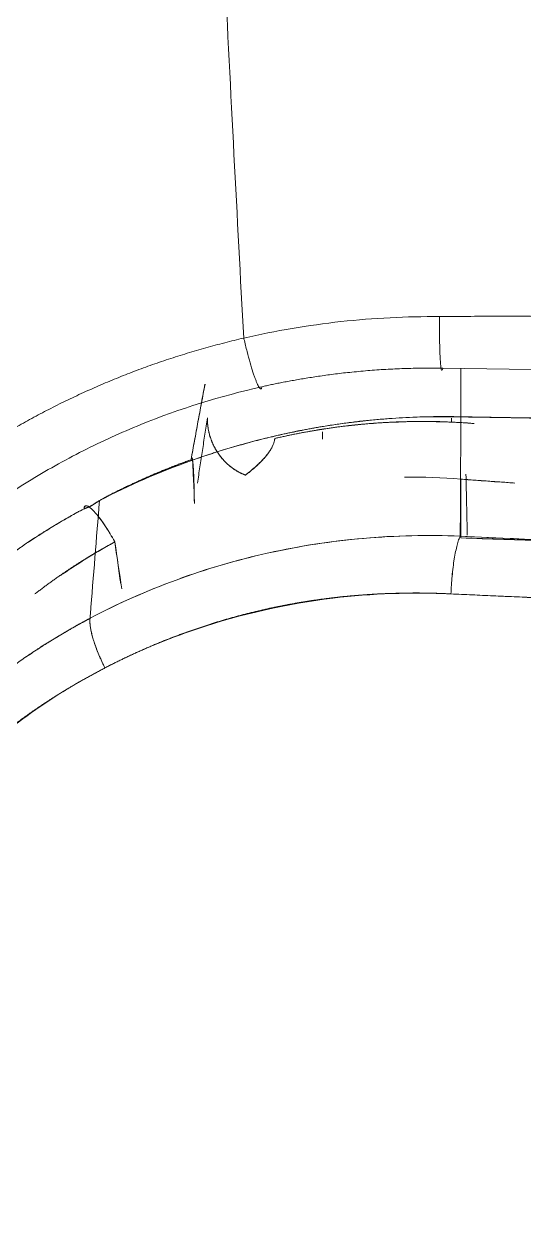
# Model space of a CAD drawing. Extents: x 12185 to 15344, y -91 to 2224.
# Drawn here: x 14138.32 to 14142.55, y 1093.78 to 1104.04 of the extents above; entities that cross this region are included whole.
import ezdxf

# ---------------------------------------------------------------- set-up
doc = ezdxf.new("R2010")
doc.units = 0
doc.header["$LTSCALE"] = 10
doc.header["$MEASUREMENT"] = 0
doc.layers.add('1', color=7, linetype='CONTINUOUS')

msp = doc.modelspace()

# ---------------------------------------------------------------- linework, layer by layer
at = {"layer": '1', "color": 7, "linetype": 'Continuous', "lineweight": 18}
for p, q in [((14141.936, 1100.674), (14141.936, 1100.7)), ((14140.844, 1100.522), (14140.844, 1100.586))]:
    msp.add_line(p, q, dxfattribs=at)
at = {"layer": '1', "color": 7, "linetype": 'Continuous', "lineweight": 13}
for points in [[(14140.011, 1104.542), (14140.065, 1103.459), (14140.12, 1102.405), (14140.175, 1101.381)], [(14142.07, 1099.708), (14142.066, 1099.881), (14142.062, 1100.054), (14142.058, 1100.227)]]:
    msp.add_open_spline(points, degree=3, dxfattribs=at)
for points, knots in [([(14141.834, 1101.563), (14141.555, 1101.565), (14141.276, 1101.551), (14140.722, 1101.49), (14140.447, 1101.443), (14140.175, 1101.381)], [0, 0, 0, 0, 0.5, 0.5, 1, 1, 1, 1]), ([(14141.834, 1101.475), (14141.834, 1101.499), (14141.834, 1101.529), (14141.834, 1101.559), (14141.834, 1101.563)], [0, 0, 0, 0, 0.846065, 1, 1, 1, 1]), ([(14141.862, 1101.125), (14141.862, 1101.124), (14141.86, 1101.114), (14141.855, 1101.103), (14141.849, 1101.114), (14141.845, 1101.141), (14141.842, 1101.171), (14141.841, 1101.196), (14141.839, 1101.225), (14141.837, 1101.27), (14141.835, 1101.339), (14141.834, 1101.416), (14141.834, 1101.463), (14141.834, 1101.475)], [0, 0, 0, 0, 0.016138, 0.150413, 0.284687, 0.418962, 0.486099, 0.553236, 0.620373, 0.687511, 0.821785, 0.95606, 1, 1, 1, 1])]:
    msp.add_open_spline(points, degree=3, knots=knots, dxfattribs=at)
at = {"layer": '1', "color": 7, "linetype": 'Continuous', "lineweight": 18}
for points, degree, knots in [([(14144.172, 1101.556), (14144.135, 1101.556), (14144.062, 1101.555), (14143.95, 1101.555), (14143.838, 1101.555), (14143.724, 1101.555), (14143.61, 1101.556), (14143.494, 1101.557), (14143.377, 1101.557), (14143.258, 1101.559), (14143.139, 1101.56), (14143.02, 1101.561), (14142.9, 1101.563), (14142.782, 1101.564), (14142.663, 1101.565), (14142.545, 1101.566), (14142.426, 1101.566), (14142.308, 1101.566), (14142.19, 1101.566), (14142.071, 1101.565), (14141.953, 1101.564), (14141.874, 1101.564), (14141.834, 1101.563)], 3, [0, 0, 0, 0, 0.047091, 0.094677, 0.142757, 0.191332, 0.240401, 0.289965, 0.340024, 0.390578, 0.441627, 0.493171, 0.543882, 0.594586, 0.645283, 0.695974, 0.746658, 0.797337, 0.84801, 0.898678, 0.949341, 1, 1, 1, 1]), ([(14134.743, 1094.765), (14134.743, 1094.778), (14134.743, 1094.804), (14134.744, 1094.843), (14134.745, 1094.882), (14134.746, 1094.921), (14134.747, 1094.959), (14134.749, 1094.998), (14134.75, 1095.037), (14134.752, 1095.075), (14134.755, 1095.114), (14134.757, 1095.152), (14134.76, 1095.19), (14134.762, 1095.229), (14134.765, 1095.267), (14134.769, 1095.305), (14134.772, 1095.343), (14134.776, 1095.381), (14134.779, 1095.419), (14134.783, 1095.457), (14134.788, 1095.495), (14134.792, 1095.533), (14134.797, 1095.571), (14134.802, 1095.609), (14134.807, 1095.646), (14134.812, 1095.684), (14134.818, 1095.721), (14134.823, 1095.759), (14134.829, 1095.796), (14134.835, 1095.834), (14134.842, 1095.871), (14134.848, 1095.908), (14134.855, 1095.946), (14134.862, 1095.983), (14134.869, 1096.02), (14134.877, 1096.057), (14134.884, 1096.094), (14134.892, 1096.131), (14134.9, 1096.168), (14134.908, 1096.205), (14134.917, 1096.241), (14134.926, 1096.278), (14134.934, 1096.315), (14134.944, 1096.351), (14134.953, 1096.388), (14134.962, 1096.424), (14134.972, 1096.461), (14134.982, 1096.497), (14134.992, 1096.534), (14135.003, 1096.57), (14135.013, 1096.606), (14135.024, 1096.642), (14135.035, 1096.678), (14135.046, 1096.714), (14135.058, 1096.75), (14135.069, 1096.786), (14135.081, 1096.822), (14135.093, 1096.858), (14135.105, 1096.894), (14135.142, 1096.999), (14135.207, 1097.173), (14135.306, 1097.41), (14135.413, 1097.643), (14135.528, 1097.87), (14135.652, 1098.091), (14135.784, 1098.308), (14135.925, 1098.519), (14136.073, 1098.725), (14136.246, 1098.946), (14136.445, 1099.179), (14136.673, 1099.422), (14136.913, 1099.653), (14137.165, 1099.875), (14137.428, 1100.085), (14137.704, 1100.286), (14137.917, 1100.426), (14138.061, 1100.516), (14138.131, 1100.558), (14138.201, 1100.6), (14138.272, 1100.64), (14138.343, 1100.68), (14138.415, 1100.719), (14138.487, 1100.757), (14138.559, 1100.794), (14138.632, 1100.831), (14138.705, 1100.866), (14138.779, 1100.901), (14138.853, 1100.935), (14138.927, 1100.968), (14139.002, 1101), (14139.078, 1101.032), (14139.153, 1101.062), (14139.229, 1101.092), (14139.306, 1101.121), (14139.383, 1101.149), (14139.46, 1101.176), (14139.538, 1101.202), (14139.616, 1101.227), (14139.695, 1101.252), (14139.774, 1101.276), (14139.853, 1101.298), (14139.933, 1101.32), (14140.014, 1101.341), (14140.094, 1101.362), (14140.148, 1101.375), (14140.175, 1101.381)], 3, [0, 0, 0, 0, 0.004182, 0.008359, 0.012531, 0.016698, 0.020861, 0.025019, 0.029174, 0.033324, 0.03747, 0.041612, 0.04575, 0.049885, 0.054017, 0.058145, 0.06227, 0.066392, 0.070511, 0.074628, 0.078742, 0.082853, 0.086962, 0.091069, 0.095174, 0.099277, 0.103379, 0.107478, 0.111577, 0.115674, 0.11977, 0.123865, 0.127959, 0.132052, 0.136144, 0.140237, 0.144328, 0.14842, 0.152512, 0.156604, 0.160696, 0.164788, 0.168881, 0.172975, 0.177069, 0.181164, 0.185261, 0.189358, 0.193457, 0.197558, 0.20166, 0.205764, 0.20987, 0.213977, 0.218087, 0.2222, 0.226314, 0.230432, 0.234552, 0.238675, 0.266926, 0.294989, 0.322903, 0.350706, 0.378438, 0.406136, 0.43384, 0.461589, 0.489422, 0.525651, 0.561831, 0.598043, 0.634369, 0.670889, 0.707683, 0.744831, 0.75365, 0.762457, 0.771252, 0.780038, 0.788815, 0.797585, 0.806349, 0.815107, 0.823861, 0.832613, 0.841364, 0.850114, 0.858865, 0.867618, 0.876375, 0.885136, 0.893903, 0.902677, 0.91146, 0.920252, 0.929055, 0.93787, 0.946697, 0.955539, 0.964396, 0.97327, 0.982161, 0.991071, 1, 1, 1, 1]), ([(14140.175, 1101.381), (14140.176, 1101.378), (14140.185, 1101.339), (14140.204, 1101.265), (14140.23, 1101.169), (14140.25, 1101.102), (14140.265, 1101.059), (14140.275, 1101.031), (14140.284, 1101.007), (14140.296, 1100.979), (14140.31, 1100.954), (14140.323, 1100.945), (14140.329, 1100.956), (14140.33, 1100.967), (14140.33, 1100.968)], 3, [0, 0, 0, 0, 0.009044, 0.13105, 0.253056, 0.375061, 0.436064, 0.497067, 0.55807, 0.619073, 0.741079, 0.863085, 0.98509, 1, 1, 1, 1]), ([(14140.33, 1100.968), (14140.343, 1100.971), (14140.369, 1100.977), (14140.41, 1100.986), (14140.453, 1100.995), (14140.499, 1101.004), (14140.547, 1101.013), (14140.598, 1101.022), (14140.651, 1101.032), (14140.706, 1101.041), (14140.764, 1101.05), (14140.825, 1101.059), (14140.888, 1101.068), (14140.953, 1101.077), (14141.021, 1101.085), (14141.093, 1101.092), (14141.168, 1101.1), (14141.245, 1101.106), (14141.322, 1101.112), (14141.399, 1101.117), (14141.476, 1101.12), (14141.553, 1101.123), (14141.63, 1101.125), (14141.708, 1101.126), (14141.785, 1101.126), (14141.836, 1101.126), (14141.862, 1101.125)], 3, [0, 0, 0, 0, 0.025447, 0.052471, 0.081073, 0.111253, 0.143012, 0.176349, 0.211264, 0.247757, 0.285828, 0.325477, 0.366704, 0.409507, 0.453889, 0.499849, 0.549846, 0.599847, 0.64985, 0.699857, 0.749869, 0.799885, 0.849906, 0.899933, 0.949965, 1, 1, 1, 1]), ([(14135.359, 1094.823), (14135.359, 1095.004), (14135.367, 1095.184), (14135.397, 1095.543), (14135.419, 1095.722), (14135.509, 1096.251), (14135.599, 1096.598), (14135.836, 1097.267), (14135.983, 1097.589), (14136.242, 1098.05), (14136.336, 1098.2), (14136.535, 1098.491), (14136.64, 1098.633), (14136.975, 1099.042), (14137.222, 1099.297), (14137.622, 1099.647), (14137.761, 1099.758), (14138.047, 1099.969), (14138.343, 1100.168), (14138.654, 1100.343), (14138.973, 1100.505), (14139.137, 1100.579), (14139.635, 1100.782), (14139.979, 1100.889), (14140.33, 1100.968)], 3, [0, 0, 0, 0, 0.0625, 0.0625, 0.125, 0.125, 0.25, 0.25, 0.375, 0.375, 0.4375, 0.4375, 0.5, 0.5, 0.625, 0.625, 0.6875, 0.6875, 0.75, 0.8125, 0.8125, 0.875, 0.875, 1, 1, 1, 1]), ([(14139.727, 1100.34), (14139.739, 1100.345), (14139.764, 1100.353), (14139.8, 1100.366), (14139.837, 1100.378), (14139.874, 1100.391), (14139.911, 1100.403), (14139.948, 1100.415), (14139.985, 1100.426), (14140.023, 1100.438), (14140.06, 1100.449), (14140.098, 1100.46), (14140.136, 1100.471), (14140.175, 1100.482), (14140.213, 1100.493), (14140.252, 1100.503), (14140.291, 1100.513), (14140.329, 1100.523), (14140.369, 1100.533), (14140.408, 1100.542), (14140.447, 1100.551), (14140.487, 1100.561), (14140.527, 1100.569), (14140.567, 1100.578), (14140.607, 1100.586), (14140.647, 1100.594), (14140.688, 1100.602), (14140.728, 1100.61), (14140.769, 1100.617), (14140.81, 1100.625), (14140.876, 1100.636), (14140.967, 1100.65), (14141.084, 1100.666), (14141.201, 1100.68), (14141.317, 1100.691), (14141.434, 1100.7), (14141.55, 1100.707), (14141.666, 1100.712), (14141.782, 1100.715), (14141.898, 1100.715), (14141.975, 1100.714), (14142.015, 1100.713), (14142.015, 1100.713)], 3, [0, 0, 0, 0, 0.016613, 0.033269, 0.04997, 0.066714, 0.083502, 0.100334, 0.11721, 0.13413, 0.151094, 0.168101, 0.185152, 0.202248, 0.219387, 0.23657, 0.253797, 0.271068, 0.288382, 0.305741, 0.323143, 0.34059, 0.35808, 0.375614, 0.393192, 0.410814, 0.428479, 0.446189, 0.463942, 0.48174, 0.499581, 0.550152, 0.600582, 0.65087, 0.701017, 0.751024, 0.800892, 0.85062, 0.900211, 0.949663, 0.998978, 1, 1, 1, 1]), ([(14139.867, 1100.704), (14139.867, 1100.7), (14139.867, 1100.693), (14139.867, 1100.681), (14139.868, 1100.67), (14139.869, 1100.658), (14139.87, 1100.647), (14139.871, 1100.636), (14139.873, 1100.625), (14139.874, 1100.614), (14139.876, 1100.603), (14139.878, 1100.592), (14139.881, 1100.581), (14139.883, 1100.571), (14139.886, 1100.56), (14139.889, 1100.55), (14139.892, 1100.54), (14139.895, 1100.53), (14139.899, 1100.52), (14139.903, 1100.51), (14139.906, 1100.501), (14139.91, 1100.491), (14139.914, 1100.482), (14139.919, 1100.473), (14139.923, 1100.463), (14139.928, 1100.455), (14139.932, 1100.446), (14139.937, 1100.437), (14139.942, 1100.429), (14139.947, 1100.42), (14139.953, 1100.412), (14139.958, 1100.404), (14139.963, 1100.396), (14139.969, 1100.389), (14139.974, 1100.381), (14139.98, 1100.374), (14139.986, 1100.367), (14139.992, 1100.359), (14139.998, 1100.353), (14140.004, 1100.346), (14140.01, 1100.339), (14140.016, 1100.333), (14140.022, 1100.327), (14140.029, 1100.32), (14140.035, 1100.314), (14140.042, 1100.309), (14140.048, 1100.303), (14140.055, 1100.298), (14140.061, 1100.292), (14140.068, 1100.287), (14140.074, 1100.282), (14140.081, 1100.277), (14140.088, 1100.272), (14140.095, 1100.268), (14140.101, 1100.263), (14140.108, 1100.259), (14140.115, 1100.255), (14140.122, 1100.251), (14140.128, 1100.247), (14140.135, 1100.243), (14140.142, 1100.24), (14140.149, 1100.236), (14140.156, 1100.233), (14140.163, 1100.23), (14140.169, 1100.227), (14140.176, 1100.224), (14140.183, 1100.221), (14140.187, 1100.219), (14140.19, 1100.218)], 3, [0, 0, 0, 0, 0.018746, 0.037377, 0.055896, 0.0743, 0.092592, 0.110769, 0.128834, 0.146786, 0.164625, 0.18235, 0.199964, 0.217464, 0.234852, 0.252128, 0.269291, 0.286343, 0.303282, 0.32011, 0.336826, 0.35343, 0.369923, 0.386305, 0.402576, 0.418736, 0.434785, 0.450724, 0.466552, 0.48227, 0.497878, 0.513376, 0.528764, 0.544042, 0.559212, 0.574272, 0.589223, 0.604066, 0.6188, 0.633426, 0.647943, 0.662353, 0.676655, 0.69085, 0.704937, 0.718917, 0.732791, 0.746559, 0.76022, 0.773775, 0.787224, 0.800569, 0.813808, 0.826942, 0.839972, 0.852897, 0.865719, 0.878437, 0.891052, 0.903564, 0.915974, 0.928281, 0.940487, 0.952591, 0.964594, 0.976496, 0.988298, 1, 1, 1, 1]), ([(14140.19, 1100.218), (14140.048, 1100.273), (14139.959, 1100.403), (14139.867, 1100.536), (14139.867, 1100.704)], 2, [0, 0, 0, 0.5, 0.5, 1, 1, 1]), ([(14140.438, 1100.529), (14140.713, 1100.593), (14140.992, 1100.636), (14141.557, 1100.678), (14141.843, 1100.678), (14142.127, 1100.656)], 3, [0, 0, 0, 0, 0.5, 0.5, 1, 1, 1, 1]), ([(14142.127, 1100.656), (14142.115, 1100.657), (14142.09, 1100.659), (14142.052, 1100.662), (14142.015, 1100.664), (14141.977, 1100.666), (14141.94, 1100.668), (14141.903, 1100.669), (14141.866, 1100.671), (14141.828, 1100.672), (14141.791, 1100.673), (14141.754, 1100.673), (14141.717, 1100.673), (14141.68, 1100.673), (14141.643, 1100.673), (14141.606, 1100.673), (14141.569, 1100.672), (14141.532, 1100.671), (14141.495, 1100.67), (14141.458, 1100.669), (14141.421, 1100.667), (14141.384, 1100.665), (14141.347, 1100.663), (14141.311, 1100.661), (14141.274, 1100.658), (14141.237, 1100.655), (14141.2, 1100.652), (14141.164, 1100.648), (14141.127, 1100.645), (14141.091, 1100.641), (14141.054, 1100.637), (14141.018, 1100.632), (14140.981, 1100.628), (14140.945, 1100.623), (14140.908, 1100.618), (14140.872, 1100.612), (14140.836, 1100.607), (14140.799, 1100.601), (14140.763, 1100.595), (14140.727, 1100.588), (14140.691, 1100.582), (14140.655, 1100.575), (14140.618, 1100.568), (14140.582, 1100.561), (14140.546, 1100.553), (14140.51, 1100.545), (14140.474, 1100.537), (14140.45, 1100.532), (14140.438, 1100.529)], 3, [0, 0, 0, 0, 0.021938, 0.043854, 0.065748, 0.087622, 0.109477, 0.131313, 0.153132, 0.174934, 0.19672, 0.218491, 0.240248, 0.261992, 0.283723, 0.305444, 0.327153, 0.348854, 0.370546, 0.39223, 0.413907, 0.435579, 0.457246, 0.478909, 0.500568, 0.522226, 0.543882, 0.565538, 0.587195, 0.608853, 0.630513, 0.652177, 0.673845, 0.695519, 0.717198, 0.738885, 0.760579, 0.782282, 0.803995, 0.825719, 0.847454, 0.869202, 0.890963, 0.912738, 0.934528, 0.956335, 0.978159, 1, 1, 1, 1]), ([(14144.08, 1100.679), (14144.03, 1100.68), (14143.932, 1100.681), (14143.787, 1100.684), (14143.648, 1100.686), (14143.514, 1100.688), (14143.386, 1100.69), (14143.263, 1100.691), (14143.146, 1100.693), (14143.034, 1100.695), (14142.928, 1100.697), (14142.827, 1100.699), (14142.732, 1100.7), (14142.642, 1100.702), (14142.558, 1100.703), (14142.479, 1100.705), (14142.406, 1100.706), (14142.338, 1100.707), (14142.276, 1100.708), (14142.219, 1100.709), (14142.168, 1100.71), (14142.122, 1100.711), (14142.081, 1100.711), (14142.047, 1100.712), (14142.025, 1100.712), (14142.015, 1100.712)], 3, [0, 0, 0, 0, 0.072744, 0.142828, 0.210252, 0.275014, 0.337116, 0.396558, 0.453339, 0.507459, 0.558918, 0.607717, 0.653856, 0.697333, 0.73815, 0.776307, 0.811803, 0.844639, 0.874814, 0.902329, 0.927183, 0.949377, 0.968911, 0.985786, 1, 1, 1, 1]), ([(14140.19, 1100.218), (14140.196, 1100.223), (14140.207, 1100.232), (14140.224, 1100.246), (14140.24, 1100.259), (14140.256, 1100.273), (14140.271, 1100.286), (14140.286, 1100.299), (14140.3, 1100.312), (14140.313, 1100.325), (14140.325, 1100.337), (14140.337, 1100.35), (14140.348, 1100.362), (14140.359, 1100.374), (14140.369, 1100.387), (14140.378, 1100.398), (14140.387, 1100.41), (14140.395, 1100.422), (14140.402, 1100.433), (14140.409, 1100.445), (14140.415, 1100.456), (14140.42, 1100.467), (14140.425, 1100.477), (14140.429, 1100.488), (14140.432, 1100.498), (14140.435, 1100.509), (14140.437, 1100.519), (14140.438, 1100.525), (14140.438, 1100.529)], 3, [0, 0, 0, 0, 0.05495, 0.108492, 0.160628, 0.211365, 0.260706, 0.308657, 0.355227, 0.400421, 0.44425, 0.486723, 0.527853, 0.567653, 0.606139, 0.643328, 0.679242, 0.713903, 0.747339, 0.779581, 0.810664, 0.840628, 0.869521, 0.897393, 0.924306, 0.950326, 0.975529, 1, 1, 1, 1]), ([(14139.757, 1099.976), (14139.755, 1100.181), (14139.747, 1100.295), (14139.739, 1100.401), (14139.729, 1100.349)], 2, [0, 0, 0, 0.5, 0.5, 1, 1, 1]), ([(14139.729, 1100.349), (14139.729, 1100.35), (14139.73, 1100.351), (14139.73, 1100.354), (14139.731, 1100.356), (14139.731, 1100.358), (14139.732, 1100.359), (14139.732, 1100.361), (14139.733, 1100.362), (14139.733, 1100.363), (14139.734, 1100.364), (14139.734, 1100.364), (14139.735, 1100.364), (14139.735, 1100.364), (14139.736, 1100.364), (14139.736, 1100.363), (14139.737, 1100.362), (14139.737, 1100.361), (14139.738, 1100.36), (14139.738, 1100.358), (14139.739, 1100.356), (14139.74, 1100.354), (14139.74, 1100.352), (14139.741, 1100.349), (14139.741, 1100.347), (14139.741, 1100.343), (14139.742, 1100.34), (14139.742, 1100.337), (14139.743, 1100.333), (14139.743, 1100.329), (14139.743, 1100.324), (14139.744, 1100.32), (14139.744, 1100.315), (14139.744, 1100.311), (14139.744, 1100.306), (14139.745, 1100.3), (14139.745, 1100.295), (14139.745, 1100.289), (14139.745, 1100.283), (14139.745, 1100.277), (14139.746, 1100.27), (14139.746, 1100.263), (14139.746, 1100.256), (14139.746, 1100.249), (14139.747, 1100.241), (14139.747, 1100.233), (14139.748, 1100.224), (14139.748, 1100.215), (14139.748, 1100.206), (14139.749, 1100.197), (14139.749, 1100.187), (14139.75, 1100.177), (14139.75, 1100.166), (14139.751, 1100.156), (14139.751, 1100.145), (14139.752, 1100.133), (14139.752, 1100.122), (14139.753, 1100.11), (14139.754, 1100.097), (14139.754, 1100.085), (14139.754, 1100.072), (14139.755, 1100.059), (14139.755, 1100.046), (14139.756, 1100.032), (14139.756, 1100.019), (14139.756, 1100.005), (14139.757, 1099.991), (14139.757, 1099.981), (14139.757, 1099.976)], 3, [0, 0, 0, 0, 0.01303, 0.026126, 0.039285, 0.052504, 0.06578, 0.079108, 0.092486, 0.105909, 0.119375, 0.132881, 0.146423, 0.159999, 0.173604, 0.187234, 0.200884, 0.214548, 0.228222, 0.241902, 0.255588, 0.269279, 0.282971, 0.296663, 0.310352, 0.324034, 0.337707, 0.351365, 0.365002, 0.378606, 0.392167, 0.405671, 0.419119, 0.432545, 0.445986, 0.459481, 0.47307, 0.486791, 0.500688, 0.514801, 0.529173, 0.543811, 0.558704, 0.573842, 0.589215, 0.604817, 0.620646, 0.6367, 0.652977, 0.669475, 0.686194, 0.703134, 0.720294, 0.737672, 0.755259, 0.77305, 0.791037, 0.809215, 0.827577, 0.846118, 0.864833, 0.883715, 0.902753, 0.921941, 0.941268, 0.960726, 0.980306, 1, 1, 1, 1]), ([(14138.953, 1100.002), (14138.958, 1100.005), (14138.967, 1100.01), (14138.982, 1100.018), (14138.997, 1100.026), (14139.014, 1100.035), (14139.031, 1100.045), (14139.05, 1100.054), (14139.069, 1100.064), (14139.09, 1100.075), (14139.112, 1100.086), (14139.134, 1100.097), (14139.158, 1100.109), (14139.183, 1100.121), (14139.209, 1100.133), (14139.236, 1100.146), (14139.264, 1100.159), (14139.293, 1100.172), (14139.323, 1100.186), (14139.355, 1100.2), (14139.387, 1100.214), (14139.42, 1100.228), (14139.455, 1100.243), (14139.491, 1100.257), (14139.528, 1100.272), (14139.566, 1100.287), (14139.605, 1100.303), (14139.645, 1100.318), (14139.687, 1100.333), (14139.715, 1100.344), (14139.729, 1100.349)], 3, [0, 0, 0, 0, 0.018044, 0.037386, 0.05803, 0.079977, 0.10323, 0.12779, 0.153657, 0.180833, 0.20932, 0.239117, 0.270225, 0.302644, 0.336376, 0.37142, 0.407778, 0.445448, 0.484432, 0.52473, 0.566342, 0.609268, 0.653508, 0.699062, 0.745932, 0.794116, 0.843614, 0.894428, 0.946556, 1, 1, 1, 1]), ([(14139.729, 1100.349), (14139.717, 1100.344), (14139.693, 1100.336), (14139.658, 1100.323), (14139.624, 1100.31), (14139.591, 1100.297), (14139.558, 1100.284), (14139.526, 1100.272), (14139.495, 1100.259), (14139.465, 1100.247), (14139.435, 1100.234), (14139.407, 1100.222), (14139.379, 1100.21), (14139.352, 1100.198), (14139.325, 1100.187), (14139.3, 1100.175), (14139.275, 1100.164), (14139.251, 1100.153), (14139.227, 1100.142), (14139.205, 1100.131), (14139.183, 1100.121), (14139.162, 1100.111), (14139.141, 1100.101), (14139.122, 1100.091), (14139.103, 1100.082), (14139.085, 1100.072), (14139.067, 1100.064), (14139.05, 1100.055), (14139.034, 1100.047), (14139.019, 1100.038), (14139.005, 1100.031), (14138.991, 1100.023), (14138.977, 1100.016), (14138.965, 1100.009), (14138.957, 1100.005), (14138.953, 1100.003)], 3, [0, 0, 0, 0, 0.044954, 0.08899, 0.132109, 0.174311, 0.215595, 0.255962, 0.295412, 0.333945, 0.371561, 0.408261, 0.444044, 0.47891, 0.512861, 0.545896, 0.578015, 0.609218, 0.639506, 0.668879, 0.697338, 0.724882, 0.751512, 0.777229, 0.802032, 0.825923, 0.848902, 0.87097, 0.892127, 0.912374, 0.931712, 0.950143, 0.967666, 0.984285, 1, 1, 1, 1]), ([(14138.822, 1099.932), (14138.824, 1099.933), (14138.828, 1099.934), (14138.834, 1099.937), (14138.84, 1099.939), (14138.846, 1099.941), (14138.852, 1099.943), (14138.858, 1099.946), (14138.863, 1099.948), (14138.868, 1099.95), (14138.873, 1099.953), (14138.878, 1099.955), (14138.883, 1099.958), (14138.887, 1099.96), (14138.89, 1099.962), (14138.894, 1099.964), (14138.898, 1099.967), (14138.905, 1099.971), (14138.912, 1099.976), (14138.919, 1099.981), (14138.925, 1099.985), (14138.93, 1099.988), (14138.937, 1099.992), (14138.945, 1099.997), (14138.95, 1100), (14138.953, 1100.002)], 3, [0, 0, 0, 0, 0.053145, 0.104049, 0.152764, 0.199354, 0.243889, 0.286452, 0.327135, 0.366047, 0.40331, 0.439062, 0.473461, 0.506684, 0.522756, 0.549159, 0.585937, 0.633104, 0.690668, 0.758635, 0.78756, 0.826145, 0.874407, 0.932357, 1, 1, 1, 1]), ([(14138.953, 1100.002), (14138.949, 1100), (14138.943, 1099.996), (14138.933, 1099.99), (14138.926, 1099.986), (14138.921, 1099.982), (14138.915, 1099.979), (14138.91, 1099.975), (14138.906, 1099.972), (14138.902, 1099.97), (14138.898, 1099.967), (14138.895, 1099.965), (14138.892, 1099.964), (14138.89, 1099.962), (14138.889, 1099.961), (14138.887, 1099.96), (14138.885, 1099.959), (14138.882, 1099.957), (14138.879, 1099.955), (14138.876, 1099.954), (14138.872, 1099.952), (14138.869, 1099.951), (14138.866, 1099.949), (14138.863, 1099.948), (14138.859, 1099.946), (14138.856, 1099.945), (14138.852, 1099.943), (14138.849, 1099.942), (14138.845, 1099.941), (14138.841, 1099.939), (14138.837, 1099.938), (14138.834, 1099.937), (14138.83, 1099.935), (14138.826, 1099.934), (14138.823, 1099.933), (14138.822, 1099.933)], 3, [0, 0, 0, 0, 0.08275, 0.150554, 0.203418, 0.241363, 0.283481, 0.321836, 0.356428, 0.387257, 0.414323, 0.437627, 0.45717, 0.472957, 0.484994, 0.4933, 0.514202, 0.535541, 0.557365, 0.579718, 0.60264, 0.62617, 0.650342, 0.675188, 0.70074, 0.727023, 0.754062, 0.781881, 0.810501, 0.83994, 0.870217, 0.901347, 0.933345, 0.966226, 1, 1, 1, 1]), ([(14139.083, 1099.652), (14139.067, 1099.68), (14139.051, 1099.708), (14139.018, 1099.761), (14139.002, 1099.786), (14138.971, 1099.831), (14138.956, 1099.851), (14138.936, 1099.876), (14138.929, 1099.884), (14138.917, 1099.899), (14138.911, 1099.905), (14138.9, 1099.917), (14138.895, 1099.922), (14138.884, 1099.932), (14138.879, 1099.937), (14138.865, 1099.948), (14138.856, 1099.954), (14138.84, 1099.959), (14138.834, 1099.958), (14138.825, 1099.95), (14138.822, 1099.943), (14138.822, 1099.932)], 3, [0, 0, 0, 0, 0.125, 0.125, 0.25, 0.25, 0.375, 0.375, 0.4375, 0.4375, 0.5, 0.5, 0.5625, 0.5625, 0.625, 0.625, 0.75, 0.75, 0.875, 0.875, 1, 1, 1, 1]), ([(14138.822, 1099.932), (14138.822, 1099.941), (14138.827, 1099.956), (14138.843, 1099.961), (14138.869, 1099.947), (14138.899, 1099.919), (14138.934, 1099.88), (14138.977, 1099.823), (14139.025, 1099.751), (14139.061, 1099.69), (14139.08, 1099.657), (14139.083, 1099.652)], 3, [0, 0, 0, 0, 0.103456, 0.228261, 0.353066, 0.477872, 0.602677, 0.727483, 0.852288, 0.977094, 1, 1, 1, 1]), ([(14138.822, 1099.933), (14138.814, 1099.929), (14138.799, 1099.921), (14138.776, 1099.908), (14138.752, 1099.895), (14138.728, 1099.882), (14138.703, 1099.868), (14138.677, 1099.853), (14138.65, 1099.837), (14138.622, 1099.821), (14138.594, 1099.804), (14138.565, 1099.787), (14138.536, 1099.769), (14138.505, 1099.75), (14138.474, 1099.731), (14138.443, 1099.711), (14138.41, 1099.69), (14138.377, 1099.668), (14138.344, 1099.646), (14138.309, 1099.622), (14138.275, 1099.598), (14138.239, 1099.574), (14138.203, 1099.548), (14138.166, 1099.521), (14138.129, 1099.494), (14138.091, 1099.466), (14138.052, 1099.437), (14138.013, 1099.407), (14137.974, 1099.376), (14137.934, 1099.344), (14137.893, 1099.311), (14137.852, 1099.277), (14137.811, 1099.242), (14137.769, 1099.206), (14137.726, 1099.169), (14137.684, 1099.131), (14137.641, 1099.092), (14137.597, 1099.052), (14137.553, 1099.01), (14137.509, 1098.968), (14137.465, 1098.924), (14137.42, 1098.879), (14137.375, 1098.833), (14137.33, 1098.785), (14137.285, 1098.737), (14137.239, 1098.687), (14137.193, 1098.635), (14137.163, 1098.6), (14137.148, 1098.583)], 3, [0, 0, 0, 0, 0.011656, 0.023744, 0.036265, 0.049219, 0.062607, 0.076431, 0.090691, 0.105388, 0.120522, 0.136095, 0.152108, 0.168561, 0.185456, 0.202793, 0.220575, 0.238801, 0.257473, 0.276592, 0.29616, 0.316178, 0.336646, 0.357568, 0.378943, 0.400774, 0.423062, 0.445809, 0.469017, 0.492686, 0.51682, 0.54142, 0.566488, 0.592027, 0.618038, 0.644523, 0.671486, 0.698928, 0.726852, 0.755257, 0.784146, 0.813519, 0.843378, 0.873723, 0.904557, 0.935881, 0.967694, 1, 1, 1, 1]), ([(14137.148, 1098.583), (14137.157, 1098.593), (14137.174, 1098.613), (14137.2, 1098.643), (14137.227, 1098.673), (14137.253, 1098.702), (14137.28, 1098.732), (14137.307, 1098.761), (14137.335, 1098.79), (14137.362, 1098.819), (14137.39, 1098.848), (14137.418, 1098.876), (14137.446, 1098.905), (14137.474, 1098.933), (14137.503, 1098.961), (14137.531, 1098.989), (14137.56, 1099.016), (14137.589, 1099.044), (14137.618, 1099.071), (14137.648, 1099.098), (14137.678, 1099.125), (14137.707, 1099.152), (14137.737, 1099.178), (14137.783, 1099.218), (14137.845, 1099.271), (14137.923, 1099.335), (14138, 1099.396), (14138.075, 1099.454), (14138.15, 1099.51), (14138.224, 1099.562), (14138.296, 1099.613), (14138.367, 1099.661), (14138.437, 1099.706), (14138.505, 1099.749), (14138.571, 1099.79), (14138.636, 1099.829), (14138.7, 1099.865), (14138.761, 1099.9), (14138.802, 1099.922), (14138.822, 1099.932)], 3, [0, 0, 0, 0, 0.018459, 0.03692, 0.055383, 0.073849, 0.092318, 0.110789, 0.129262, 0.147737, 0.166215, 0.184696, 0.203178, 0.221663, 0.240151, 0.25864, 0.277132, 0.295626, 0.314122, 0.33262, 0.351121, 0.369623, 0.388128, 0.406634, 0.454229, 0.500677, 0.54598, 0.590136, 0.633144, 0.675005, 0.715718, 0.755283, 0.793698, 0.830965, 0.867081, 0.902045, 0.935854, 0.968506, 1, 1, 1, 1]), ([(14138.406, 1099.211), (14138.409, 1099.213), (14138.421, 1099.222), (14138.442, 1099.238), (14138.47, 1099.259), (14138.498, 1099.28), (14138.526, 1099.3), (14138.554, 1099.321), (14138.582, 1099.341), (14138.61, 1099.361), (14138.639, 1099.38), (14138.668, 1099.4), (14138.696, 1099.419), (14138.725, 1099.438), (14138.754, 1099.457), (14138.783, 1099.476), (14138.813, 1099.494), (14138.842, 1099.513), (14138.872, 1099.531), (14138.901, 1099.549), (14138.931, 1099.566), (14138.961, 1099.584), (14138.992, 1099.601), (14139.022, 1099.618), (14139.053, 1099.635), (14139.073, 1099.646), (14139.083, 1099.652)], 3, [0, 0, 0, 0, 0.012849, 0.056072, 0.099226, 0.142313, 0.185336, 0.228302, 0.271218, 0.314089, 0.356924, 0.399728, 0.442509, 0.485275, 0.528034, 0.570792, 0.613557, 0.656339, 0.699145, 0.741984, 0.784863, 0.827787, 0.870759, 0.913783, 0.956862, 1, 1, 1, 1]), ([(14139.083, 1099.652), (14138.932, 1099.568), (14138.785, 1099.477), (14138.636, 1099.376), (14138.629, 1099.371), (14138.622, 1099.366)], 3, [0, 0, 0, 0, 0.952778, 0.952778, 1, 1, 1, 1]), ([(14142.01, 1099.7), (14141.736, 1099.712), (14141.463, 1099.705), (14140.92, 1099.658), (14140.651, 1099.617), (14140.123, 1099.5), (14139.863, 1099.424), (14139.357, 1099.238), (14139.11, 1099.129), (14138.873, 1099.003)], 3, [0, 0, 0, 0, 0.25, 0.25, 0.5, 0.5, 0.75, 0.75, 1, 1, 1, 1]), ([(14141.931, 1099.21), (14141.932, 1099.235), (14141.934, 1099.26), (14141.937, 1099.31), (14141.939, 1099.336), (14141.943, 1099.386), (14141.946, 1099.412), (14141.952, 1099.46), (14141.956, 1099.484), (14141.963, 1099.529), (14141.967, 1099.551), (14141.975, 1099.59), (14141.979, 1099.608), (14141.988, 1099.641), (14141.992, 1099.655), (14142.001, 1099.681), (14142.005, 1099.691), (14142.01, 1099.7)], 3, [0, 0, 0, 0, 0.125, 0.125, 0.25, 0.25, 0.375, 0.375, 0.5, 0.5, 0.625, 0.625, 0.75, 0.75, 0.875, 0.875, 1, 1, 1, 1]), ([(14142.01, 1099.7), (14142.005, 1099.691), (14142.001, 1099.681), (14141.992, 1099.655), (14141.988, 1099.641), (14141.979, 1099.608), (14141.975, 1099.59), (14141.967, 1099.551), (14141.963, 1099.529), (14141.956, 1099.484), (14141.952, 1099.461), (14141.946, 1099.412), (14141.944, 1099.387), (14141.939, 1099.336), (14141.937, 1099.31), (14141.934, 1099.26), (14141.932, 1099.235), (14141.931, 1099.21)], 3, [0, 0, 0, 0, 0.125, 0.125, 0.25, 0.25, 0.375, 0.375, 0.5, 0.5, 0.625, 0.625, 0.75, 0.75, 0.875, 0.875, 1, 1, 1, 1]), ([(14147.859, 1099.56), (14147.369, 1099.56), (14146.879, 1099.563), (14145.9, 1099.575), (14145.411, 1099.584), (14144.435, 1099.607), (14143.947, 1099.622), (14142.976, 1099.657), (14142.492, 1099.677), (14142.01, 1099.7)], 3, [0, 0, 0, 0, 0.25, 0.25, 0.5, 0.5, 0.75, 0.75, 1, 1, 1, 1]), ([(14142.014, 1099.685), (14142.499, 1099.668), (14142.985, 1099.654), (14143.959, 1099.63), (14145.421, 1099.601), (14146.886, 1099.593), (14147.863, 1099.595)], 3, [0, 0, 0, 0, 0.25, 0.25, 0.5, 1, 1, 1, 1]), ([(14141.931, 1099.21), (14141.919, 1099.211), (14141.894, 1099.212), (14141.857, 1099.214), (14141.82, 1099.215), (14141.784, 1099.216), (14141.747, 1099.217), (14141.71, 1099.217), (14141.674, 1099.218), (14141.637, 1099.218), (14141.6, 1099.218), (14141.564, 1099.217), (14141.528, 1099.217), (14141.491, 1099.216), (14141.455, 1099.215), (14141.419, 1099.214), (14141.382, 1099.213), (14141.346, 1099.211), (14141.31, 1099.21), (14141.274, 1099.208), (14141.238, 1099.205), (14141.203, 1099.203), (14141.167, 1099.2), (14141.131, 1099.197), (14141.095, 1099.194), (14141.06, 1099.191), (14141.024, 1099.188), (14140.989, 1099.184), (14140.953, 1099.18), (14140.918, 1099.176), (14140.882, 1099.171), (14140.847, 1099.167), (14140.812, 1099.162), (14140.777, 1099.157), (14140.742, 1099.152), (14140.707, 1099.146), (14140.672, 1099.141), (14140.637, 1099.135), (14140.602, 1099.129), (14140.567, 1099.122), (14140.532, 1099.116), (14140.498, 1099.109), (14140.463, 1099.102), (14140.428, 1099.095), (14140.394, 1099.088), (14140.36, 1099.08), (14140.325, 1099.072), (14140.291, 1099.064), (14140.257, 1099.056), (14140.222, 1099.047), (14140.188, 1099.039), (14140.154, 1099.03), (14140.12, 1099.021), (14140.086, 1099.011), (14140.052, 1099.002), (14140.019, 1098.992), (14139.985, 1098.982), (14139.951, 1098.972), (14139.917, 1098.962), (14139.884, 1098.951), (14139.85, 1098.94), (14139.817, 1098.929), (14139.783, 1098.918), (14139.75, 1098.906), (14139.717, 1098.895), (14139.683, 1098.883), (14139.65, 1098.871), (14139.617, 1098.858), (14139.584, 1098.846), (14139.551, 1098.833), (14139.518, 1098.82), (14139.485, 1098.807), (14139.452, 1098.793), (14139.42, 1098.78), (14139.387, 1098.766), (14139.354, 1098.752), (14139.322, 1098.737), (14139.289, 1098.723), (14139.257, 1098.708), (14139.224, 1098.693), (14139.192, 1098.678), (14139.16, 1098.663), (14139.128, 1098.647), (14139.095, 1098.631), (14139.063, 1098.615), (14139.031, 1098.599), (14139.01, 1098.588), (14138.999, 1098.582)], 3, [0, 0, 0, 0, 0.012087, 0.024155, 0.036203, 0.048233, 0.060245, 0.072239, 0.084216, 0.096176, 0.108119, 0.120046, 0.131957, 0.143853, 0.155734, 0.1676, 0.179452, 0.191291, 0.203117, 0.214929, 0.226729, 0.238518, 0.250294, 0.26206, 0.273815, 0.285559, 0.297294, 0.30902, 0.320736, 0.332444, 0.344144, 0.355836, 0.367521, 0.379199, 0.39087, 0.402536, 0.414197, 0.425852, 0.437503, 0.449149, 0.460792, 0.472432, 0.484069, 0.495703, 0.507336, 0.518967, 0.530597, 0.542226, 0.553855, 0.565485, 0.577115, 0.588746, 0.600379, 0.612014, 0.623652, 0.635292, 0.646936, 0.658584, 0.670236, 0.681893, 0.693555, 0.705222, 0.716896, 0.728576, 0.740263, 0.751957, 0.763659, 0.77537, 0.787089, 0.798817, 0.810554, 0.822302, 0.83406, 0.845828, 0.857608, 0.8694, 0.881204, 0.89302, 0.904849, 0.916692, 0.928549, 0.940419, 0.952304, 0.964205, 0.97612, 0.988052, 1, 1, 1, 1]), ([(14138.999, 1098.582), (14139.25, 1098.713), (14139.874, 1098.976), (14140.864, 1099.2), (14141.597, 1099.226), (14141.931, 1099.21)], 3, [0, 0, 0, 0, 0.282557, 0.672041, 1, 1, 1, 1]), ([(14147.858, 1099.069), (14147.828, 1099.069), (14147.768, 1099.069), (14147.678, 1099.069), (14147.588, 1099.069), (14147.498, 1099.069), (14147.408, 1099.07), (14147.318, 1099.07), (14147.228, 1099.07), (14147.138, 1099.071), (14147.048, 1099.071), (14146.958, 1099.072), (14146.868, 1099.073), (14146.778, 1099.074), (14146.688, 1099.074), (14146.597, 1099.075), (14146.507, 1099.076), (14146.417, 1099.077), (14146.327, 1099.078), (14146.237, 1099.079), (14146.147, 1099.081), (14146.057, 1099.082), (14145.967, 1099.083), (14145.877, 1099.085), (14145.787, 1099.086), (14145.697, 1099.088), (14145.607, 1099.089), (14145.517, 1099.091), (14145.427, 1099.093), (14145.337, 1099.094), (14145.247, 1099.096), (14145.157, 1099.098), (14145.067, 1099.1), (14144.977, 1099.102), (14144.887, 1099.104), (14144.797, 1099.106), (14144.707, 1099.109), (14144.617, 1099.111), (14144.528, 1099.113), (14144.438, 1099.116), (14144.348, 1099.118), (14144.258, 1099.121), (14144.168, 1099.123), (14144.079, 1099.126), (14143.989, 1099.129), (14143.899, 1099.132), (14143.809, 1099.135), (14143.72, 1099.138), (14143.63, 1099.141), (14143.54, 1099.144), (14143.451, 1099.147), (14143.361, 1099.15), (14143.272, 1099.153), (14143.182, 1099.157), (14143.092, 1099.16), (14143.003, 1099.164), (14142.913, 1099.167), (14142.824, 1099.171), (14142.735, 1099.174), (14142.645, 1099.178), (14142.556, 1099.182), (14142.467, 1099.186), (14142.377, 1099.19), (14142.288, 1099.194), (14142.199, 1099.198), (14142.11, 1099.202), (14142.02, 1099.206), (14141.961, 1099.209), (14141.931, 1099.21)], 3, [0, 0, 0, 0, 0.015109, 0.03022, 0.045331, 0.060444, 0.075558, 0.090674, 0.10579, 0.120908, 0.136027, 0.151147, 0.166268, 0.181391, 0.196515, 0.21164, 0.226766, 0.241894, 0.257023, 0.272153, 0.287284, 0.302417, 0.317551, 0.332686, 0.347823, 0.362961, 0.3781, 0.393241, 0.408382, 0.423526, 0.43867, 0.453816, 0.468963, 0.484112, 0.499262, 0.514413, 0.529565, 0.544719, 0.559875, 0.575031, 0.590189, 0.605349, 0.62051, 0.635672, 0.650836, 0.666001, 0.681167, 0.696335, 0.711505, 0.726675, 0.741848, 0.757021, 0.772196, 0.787373, 0.802551, 0.81773, 0.832911, 0.848094, 0.863278, 0.878463, 0.89365, 0.908838, 0.924028, 0.939219, 0.954412, 0.969607, 0.984803, 1, 1, 1, 1]), ([(14141.931, 1099.21), (14142.42, 1099.187), (14142.91, 1099.167), (14143.895, 1099.132), (14144.388, 1099.117), (14145.377, 1099.094), (14145.873, 1099.085), (14146.865, 1099.072), (14147.362, 1099.069), (14147.858, 1099.069)], 3, [0, 0, 0, 0, 0.25, 0.25, 0.5, 0.5, 0.75, 0.75, 1, 1, 1, 1]), ([(14135.808, 1093.802), (14135.808, 1093.816), (14135.808, 1093.843), (14135.808, 1093.883), (14135.809, 1093.924), (14135.81, 1093.965), (14135.811, 1094.006), (14135.812, 1094.047), (14135.814, 1094.088), (14135.816, 1094.13), (14135.818, 1094.172), (14135.821, 1094.214), (14135.824, 1094.256), (14135.827, 1094.298), (14135.83, 1094.34), (14135.834, 1094.383), (14135.838, 1094.426), (14135.843, 1094.469), (14135.847, 1094.512), (14135.852, 1094.555), (14135.858, 1094.598), (14135.864, 1094.642), (14135.87, 1094.686), (14135.876, 1094.73), (14135.883, 1094.774), (14135.89, 1094.818), (14135.897, 1094.862), (14135.905, 1094.907), (14135.914, 1094.951), (14135.922, 1094.996), (14135.931, 1095.041), (14135.941, 1095.087), (14135.95, 1095.132), (14135.961, 1095.177), (14135.971, 1095.223), (14135.982, 1095.269), (14135.994, 1095.315), (14136.006, 1095.361), (14136.018, 1095.407), (14136.031, 1095.454), (14136.044, 1095.5), (14136.057, 1095.547), (14136.072, 1095.594), (14136.086, 1095.641), (14136.101, 1095.688), (14136.117, 1095.735), (14136.132, 1095.782), (14136.149, 1095.83), (14136.166, 1095.877), (14136.183, 1095.925), (14136.201, 1095.973), (14136.219, 1096.02), (14136.238, 1096.068), (14136.258, 1096.116), (14136.277, 1096.164), (14136.298, 1096.212), (14136.319, 1096.26), (14136.34, 1096.308), (14136.362, 1096.356), (14136.385, 1096.404), (14136.408, 1096.452), (14136.431, 1096.5), (14136.455, 1096.548), (14136.48, 1096.596), (14136.505, 1096.644), (14136.531, 1096.692), (14136.557, 1096.74), (14136.584, 1096.788), (14136.611, 1096.835), (14136.639, 1096.883), (14136.668, 1096.93), (14136.697, 1096.978), (14136.727, 1097.025), (14136.757, 1097.072), (14136.788, 1097.119), (14136.82, 1097.166), (14136.852, 1097.213), (14136.884, 1097.26), (14136.918, 1097.306), (14136.952, 1097.352), (14136.986, 1097.399), (14137.021, 1097.445), (14137.057, 1097.49), (14137.093, 1097.536), (14137.13, 1097.581), (14137.168, 1097.627), (14137.206, 1097.671), (14137.244, 1097.716), (14137.284, 1097.761), (14137.324, 1097.805), (14137.364, 1097.849), (14137.406, 1097.893), (14137.447, 1097.936), (14137.49, 1097.979), (14137.533, 1098.022), (14137.577, 1098.065), (14137.621, 1098.107), (14137.666, 1098.149), (14137.712, 1098.19), (14137.758, 1098.232), (14137.805, 1098.273), (14137.852, 1098.313), (14137.9, 1098.353), (14137.949, 1098.393), (14137.999, 1098.433), (14138.049, 1098.472), (14138.099, 1098.51), (14138.15, 1098.549), (14138.202, 1098.586), (14138.255, 1098.624), (14138.308, 1098.661), (14138.362, 1098.697), (14138.416, 1098.733), (14138.471, 1098.769), (14138.526, 1098.804), (14138.583, 1098.838), (14138.639, 1098.872), (14138.697, 1098.906), (14138.755, 1098.939), (14138.813, 1098.971), (14138.853, 1098.992), (14138.873, 1099.003)], 3, [0, 0, 0, 0, 0.006238, 0.012505, 0.0188, 0.025125, 0.031478, 0.03786, 0.044272, 0.050714, 0.057185, 0.063687, 0.070219, 0.076782, 0.083376, 0.090001, 0.096658, 0.103346, 0.110068, 0.116821, 0.123608, 0.130429, 0.137283, 0.144172, 0.151096, 0.158055, 0.16505, 0.172082, 0.17915, 0.186256, 0.193399, 0.200582, 0.207803, 0.215065, 0.222366, 0.229709, 0.237094, 0.244521, 0.251992, 0.259506, 0.267063, 0.274663, 0.282306, 0.289991, 0.29772, 0.30549, 0.313303, 0.321158, 0.329055, 0.336993, 0.344973, 0.352994, 0.361057, 0.36916, 0.377303, 0.385487, 0.393711, 0.401975, 0.410279, 0.418622, 0.427004, 0.435425, 0.443885, 0.452383, 0.46092, 0.469494, 0.478107, 0.486757, 0.495444, 0.504168, 0.512929, 0.521727, 0.530563, 0.539436, 0.548347, 0.557296, 0.566282, 0.575306, 0.584368, 0.593468, 0.602606, 0.611783, 0.620997, 0.63025, 0.639542, 0.648871, 0.65824, 0.667647, 0.677093, 0.686577, 0.696101, 0.705663, 0.715264, 0.724904, 0.734583, 0.744301, 0.754058, 0.763855, 0.77369, 0.783565, 0.793479, 0.803432, 0.813424, 0.823456, 0.833527, 0.843637, 0.853786, 0.863975, 0.874203, 0.88447, 0.894777, 0.905123, 0.915508, 0.925932, 0.936395, 0.946898, 0.95744, 0.968021, 0.978642, 0.989301, 1, 1, 1, 1]), ([(14138.873, 1099.003), (14138.862, 1098.997), (14138.84, 1098.985), (14138.808, 1098.968), (14138.775, 1098.95), (14138.743, 1098.932), (14138.711, 1098.914), (14138.68, 1098.895), (14138.648, 1098.877), (14138.617, 1098.858), (14138.585, 1098.839), (14138.554, 1098.82), (14138.523, 1098.801), (14138.492, 1098.782), (14138.461, 1098.762), (14138.431, 1098.743), (14138.401, 1098.723), (14138.37, 1098.703), (14138.34, 1098.683), (14138.31, 1098.662), (14138.281, 1098.642), (14138.251, 1098.621), (14138.222, 1098.6), (14138.193, 1098.579), (14138.164, 1098.558), (14138.135, 1098.537), (14138.106, 1098.515), (14138.077, 1098.494), (14138.049, 1098.472), (14138.021, 1098.45), (14137.993, 1098.428), (14137.965, 1098.406), (14137.937, 1098.383), (14137.91, 1098.361), (14137.882, 1098.338), (14137.855, 1098.315), (14137.828, 1098.292), (14137.801, 1098.269), (14137.775, 1098.246), (14137.748, 1098.223), (14137.722, 1098.199), (14137.696, 1098.176), (14137.67, 1098.152), (14137.644, 1098.128), (14137.619, 1098.104), (14137.593, 1098.08), (14137.568, 1098.056), (14137.543, 1098.031), (14137.518, 1098.007), (14137.493, 1097.982), (14137.469, 1097.958), (14137.445, 1097.933), (14137.42, 1097.908), (14137.396, 1097.883), (14137.373, 1097.857), (14137.349, 1097.832), (14137.326, 1097.807), (14137.302, 1097.781), (14137.279, 1097.755), (14137.257, 1097.73), (14137.234, 1097.704), (14137.211, 1097.678), (14137.189, 1097.652), (14137.167, 1097.625), (14137.145, 1097.599), (14137.123, 1097.573), (14137.102, 1097.546), (14137.08, 1097.52), (14137.059, 1097.493), (14137.038, 1097.466), (14137.017, 1097.439), (14136.997, 1097.412), (14136.976, 1097.385), (14136.956, 1097.358), (14136.936, 1097.33), (14136.916, 1097.303), (14136.896, 1097.276), (14136.877, 1097.248), (14136.857, 1097.22), (14136.838, 1097.193), (14136.819, 1097.165), (14136.8, 1097.137), (14136.782, 1097.109), (14136.763, 1097.081), (14136.745, 1097.053), (14136.727, 1097.024), (14136.709, 1096.996), (14136.692, 1096.968), (14136.674, 1096.939), (14136.657, 1096.911), (14136.64, 1096.882), (14136.623, 1096.853), (14136.606, 1096.825), (14136.589, 1096.796), (14136.573, 1096.767), (14136.557, 1096.738), (14136.541, 1096.709), (14136.525, 1096.68), (14136.509, 1096.651), (14136.494, 1096.622), (14136.479, 1096.593), (14136.464, 1096.563), (14136.449, 1096.534), (14136.434, 1096.505), (14136.419, 1096.475), (14136.405, 1096.446), (14136.391, 1096.416), (14136.377, 1096.387), (14136.363, 1096.357), (14136.349, 1096.328), (14136.336, 1096.298), (14136.323, 1096.268), (14136.31, 1096.238), (14136.297, 1096.209), (14136.284, 1096.179), (14136.271, 1096.149), (14136.259, 1096.119), (14136.247, 1096.089), (14136.235, 1096.059), (14136.223, 1096.029), (14136.211, 1095.999), (14136.2, 1095.969), (14136.189, 1095.939), (14136.177, 1095.909), (14136.166, 1095.879), (14136.156, 1095.849), (14136.145, 1095.819), (14136.135, 1095.789), (14136.124, 1095.758), (14136.114, 1095.728), (14136.104, 1095.698), (14136.095, 1095.668), (14136.085, 1095.638), (14136.076, 1095.607), (14136.066, 1095.577), (14136.057, 1095.547), (14136.048, 1095.516), (14136.04, 1095.486), (14136.031, 1095.456), (14136.023, 1095.425), (14136.015, 1095.395), (14136.007, 1095.365), (14135.999, 1095.334), (14135.991, 1095.304), (14135.983, 1095.273), (14135.976, 1095.243), (14135.969, 1095.213), (14135.962, 1095.182), (14135.955, 1095.152), (14135.948, 1095.121), (14135.942, 1095.091), (14135.935, 1095.061), (14135.929, 1095.03), (14135.923, 1095), (14135.917, 1094.97), (14135.911, 1094.939), (14135.906, 1094.909), (14135.9, 1094.878), (14135.895, 1094.848), (14135.89, 1094.818), (14135.885, 1094.788), (14135.88, 1094.757), (14135.876, 1094.727), (14135.871, 1094.697), (14135.867, 1094.666), (14135.863, 1094.636), (14135.859, 1094.606), (14135.855, 1094.576), (14135.851, 1094.546), (14135.848, 1094.516), (14135.845, 1094.485), (14135.841, 1094.455), (14135.838, 1094.425), (14135.835, 1094.395), (14135.833, 1094.365), (14135.83, 1094.335), (14135.828, 1094.305), (14135.825, 1094.276), (14135.823, 1094.246), (14135.821, 1094.216), (14135.819, 1094.186), (14135.817, 1094.156), (14135.816, 1094.127), (14135.814, 1094.097), (14135.813, 1094.067), (14135.812, 1094.038), (14135.811, 1094.008), (14135.81, 1093.979), (14135.809, 1093.949), (14135.809, 1093.92), (14135.808, 1093.89), (14135.808, 1093.861), (14135.808, 1093.832), (14135.808, 1093.812), (14135.808, 1093.802), (14135.808, 1093.802)], 3, [0, 0, 0, 0, 0.005874, 0.011742, 0.017603, 0.023458, 0.029306, 0.035148, 0.040983, 0.046812, 0.052634, 0.058449, 0.064258, 0.07006, 0.075855, 0.081644, 0.087426, 0.093201, 0.098969, 0.10473, 0.110485, 0.116233, 0.121974, 0.127708, 0.133435, 0.139155, 0.144868, 0.150575, 0.156274, 0.161966, 0.167651, 0.17333, 0.179001, 0.184665, 0.190322, 0.195972, 0.201614, 0.20725, 0.212878, 0.2185, 0.224114, 0.229721, 0.235321, 0.240913, 0.246499, 0.252077, 0.257649, 0.263213, 0.26877, 0.27432, 0.279863, 0.285398, 0.290927, 0.296449, 0.301963, 0.30747, 0.312971, 0.318464, 0.32395, 0.329429, 0.334901, 0.340366, 0.345824, 0.351275, 0.356719, 0.362156, 0.367586, 0.373009, 0.378426, 0.383835, 0.389238, 0.394633, 0.400022, 0.405404, 0.410779, 0.416148, 0.42151, 0.426864, 0.432213, 0.437554, 0.442889, 0.448217, 0.453538, 0.458852, 0.464159, 0.46946, 0.474754, 0.48004, 0.48532, 0.490593, 0.495858, 0.501117, 0.506369, 0.511614, 0.516851, 0.522082, 0.527305, 0.532521, 0.53773, 0.542932, 0.548127, 0.553314, 0.558494, 0.563667, 0.568833, 0.573991, 0.579142, 0.584285, 0.589421, 0.59455, 0.599671, 0.604785, 0.609891, 0.61499, 0.620082, 0.625166, 0.630242, 0.635311, 0.640373, 0.645428, 0.650476, 0.655516, 0.660549, 0.665575, 0.670593, 0.675605, 0.680609, 0.685606, 0.690597, 0.69558, 0.700556, 0.705526, 0.710488, 0.715443, 0.720392, 0.725334, 0.730269, 0.735197, 0.740118, 0.745032, 0.74994, 0.754841, 0.759736, 0.764624, 0.769505, 0.774379, 0.779247, 0.784109, 0.788963, 0.793811, 0.798653, 0.803487, 0.808315, 0.813136, 0.81795, 0.822756, 0.827557, 0.83235, 0.837136, 0.841915, 0.846686, 0.851451, 0.856209, 0.860959, 0.865702, 0.870438, 0.875167, 0.879888, 0.884602, 0.889308, 0.894007, 0.898699, 0.903383, 0.908059, 0.912728, 0.917389, 0.922043, 0.926689, 0.931328, 0.935958, 0.940581, 0.945197, 0.949805, 0.954405, 0.958997, 0.963582, 0.968159, 0.972728, 0.977289, 0.981843, 0.986389, 0.990927, 0.995457, 0.999979, 1, 1, 1, 1]), ([(14138.999, 1098.582), (14138.989, 1098.577), (14138.968, 1098.566), (14138.936, 1098.549), (14138.905, 1098.532), (14138.874, 1098.515), (14138.843, 1098.498), (14138.812, 1098.481), (14138.782, 1098.463), (14138.751, 1098.446), (14138.721, 1098.428), (14138.691, 1098.41), (14138.661, 1098.392), (14138.631, 1098.374), (14138.601, 1098.355), (14138.572, 1098.337), (14138.543, 1098.318), (14138.514, 1098.299), (14138.485, 1098.28), (14138.456, 1098.261), (14138.427, 1098.241), (14138.399, 1098.222), (14138.37, 1098.202), (14138.342, 1098.182), (14138.314, 1098.162), (14138.286, 1098.142), (14138.259, 1098.121), (14138.231, 1098.101), (14138.204, 1098.08), (14138.177, 1098.059), (14138.15, 1098.038), (14138.123, 1098.017), (14138.096, 1097.995), (14138.07, 1097.974), (14138.043, 1097.952), (14138.017, 1097.93), (14137.991, 1097.908), (14137.965, 1097.886), (14137.94, 1097.864), (14137.914, 1097.841), (14137.889, 1097.819), (14137.863, 1097.796), (14137.838, 1097.773), (14137.813, 1097.75), (14137.789, 1097.726), (14137.764, 1097.703), (14137.74, 1097.679), (14137.715, 1097.655), (14137.691, 1097.632), (14137.667, 1097.607), (14137.644, 1097.583), (14137.62, 1097.559), (14137.596, 1097.534), (14137.573, 1097.509), (14137.55, 1097.484), (14137.527, 1097.459), (14137.504, 1097.434), (14137.482, 1097.409), (14137.459, 1097.383), (14137.437, 1097.357), (14137.415, 1097.331), (14137.393, 1097.305), (14137.371, 1097.279), (14137.349, 1097.253), (14137.328, 1097.226), (14137.306, 1097.199), (14137.285, 1097.172), (14137.264, 1097.145), (14137.243, 1097.118), (14137.222, 1097.091), (14137.202, 1097.063), (14137.181, 1097.036), (14137.161, 1097.008), (14137.141, 1096.98), (14137.121, 1096.952), (14137.101, 1096.923), (14137.081, 1096.895), (14137.062, 1096.866), (14137.043, 1096.837), (14137.024, 1096.808), (14137.005, 1096.779), (14136.986, 1096.75), (14136.967, 1096.72), (14136.948, 1096.691), (14136.93, 1096.661), (14136.912, 1096.631), (14136.887, 1096.589), (14136.856, 1096.537), (14136.819, 1096.472), (14136.784, 1096.407), (14136.749, 1096.342), (14136.715, 1096.276), (14136.682, 1096.21), (14136.651, 1096.144), (14136.62, 1096.078), (14136.59, 1096.011), (14136.561, 1095.944), (14136.533, 1095.876), (14136.506, 1095.809), (14136.48, 1095.74), (14136.454, 1095.672), (14136.43, 1095.603), (14136.407, 1095.534), (14136.385, 1095.465), (14136.363, 1095.395), (14136.343, 1095.325), (14136.324, 1095.255), (14136.305, 1095.184), (14136.288, 1095.113), (14136.271, 1095.042), (14136.256, 1094.97), (14136.241, 1094.898), (14136.227, 1094.826), (14136.214, 1094.753), (14136.203, 1094.681), (14136.192, 1094.607), (14136.182, 1094.534), (14136.173, 1094.46), (14136.165, 1094.386), (14136.158, 1094.311), (14136.152, 1094.236), (14136.146, 1094.161), (14136.142, 1094.086), (14136.139, 1094.01), (14136.136, 1093.934), (14136.135, 1093.857), (14136.135, 1093.806), (14136.135, 1093.781)], 3, [0, 0, 0, 0, 0.006133, 0.012254, 0.018364, 0.024463, 0.03055, 0.036627, 0.042694, 0.04875, 0.054796, 0.060832, 0.066859, 0.072876, 0.078884, 0.084883, 0.090873, 0.096855, 0.102828, 0.108794, 0.114752, 0.120702, 0.126644, 0.13258, 0.138509, 0.144431, 0.150347, 0.156257, 0.16216, 0.168058, 0.173951, 0.179838, 0.185721, 0.191599, 0.197472, 0.203341, 0.209206, 0.215068, 0.220926, 0.22678, 0.232632, 0.238481, 0.244328, 0.250172, 0.256014, 0.261854, 0.267693, 0.273531, 0.279368, 0.285204, 0.291039, 0.296874, 0.302709, 0.308545, 0.314381, 0.320217, 0.326055, 0.331894, 0.337734, 0.343576, 0.34942, 0.355266, 0.361114, 0.366966, 0.37282, 0.378678, 0.384539, 0.390403, 0.396272, 0.402144, 0.408022, 0.413904, 0.41979, 0.425682, 0.43158, 0.437483, 0.443391, 0.449306, 0.455228, 0.461156, 0.46709, 0.473032, 0.478981, 0.484938, 0.490902, 0.496875, 0.502855, 0.515528, 0.528157, 0.540746, 0.553296, 0.56581, 0.57829, 0.590739, 0.603159, 0.615552, 0.627921, 0.640268, 0.652596, 0.664907, 0.677204, 0.689489, 0.701765, 0.714033, 0.726297, 0.73856, 0.750823, 0.763089, 0.77536, 0.78764, 0.79993, 0.812233, 0.824552, 0.836889, 0.849246, 0.861626, 0.874031, 0.886464, 0.898928, 0.911423, 0.923954, 0.936522, 0.949129, 0.961779, 0.974472, 0.987212, 1, 1, 1, 1]), ([(14136.135, 1093.781), (14136.135, 1093.905), (14136.138, 1094.03), (14136.154, 1094.278), (14136.166, 1094.402), (14136.214, 1094.771), (14136.262, 1095.015), (14136.391, 1095.492), (14136.471, 1095.726), (14136.663, 1096.179), (14136.773, 1096.398), (14136.961, 1096.714), (14137.027, 1096.816), (14137.166, 1097.017), (14137.239, 1097.114), (14137.468, 1097.399), (14137.634, 1097.577), (14137.989, 1097.909), (14138.178, 1098.063), (14138.575, 1098.344), (14138.784, 1098.471), (14138.999, 1098.582)], 3, [0, 0, 0, 0, 0.0625, 0.0625, 0.125, 0.125, 0.25, 0.25, 0.375, 0.375, 0.5, 0.5, 0.5625, 0.5625, 0.625, 0.625, 0.75, 0.75, 0.875, 0.875, 1, 1, 1, 1])]:
    msp.add_open_spline(points, degree=degree, knots=knots, dxfattribs=at)
for points, degree in [([(14141.862, 1101.125), (14143.86, 1101.097), (14145.861, 1101.083), (14147.862, 1101.083)], 3), ([(14142.015, 1101.124), (14142.015, 1100.713)], 1), ([(14142.015, 1100.713), (14142.015, 1100.85), (14142.015, 1100.987), (14142.015, 1101.124)], 3), ([(14139.729, 1100.349), (14139.846, 1100.991)], 1), ([(14139.847, 1100.991), (14139.807, 1100.777), (14139.768, 1100.563), (14139.729, 1100.349)], 3), ([(14142.015, 1100.712), (14141.225, 1100.73), (14140.454, 1100.603), (14139.727, 1100.34)], 3), ([(14139.867, 1100.704), (14139.783, 1100.15)], 1), ([(14142.01, 1099.724), (14142.012, 1100.054), (14142.014, 1100.383), (14142.015, 1100.712)], 3), ([(14142.015, 1100.712), (14142.014, 1100.383), (14142.012, 1100.054), (14142.01, 1099.724)], 3), ([(14142.015, 1100.713), (14144.08, 1100.679)], 1), ([(14140.438, 1100.529), (14140.426, 1100.401), (14140.19, 1100.218)], 2), ([(14139.727, 1100.34), (14139.463, 1100.245), (14139.204, 1100.133), (14138.953, 1100.002)], 3), ([(14138.953, 1100.003), (14139.202, 1100.132), (14139.461, 1100.245), (14139.727, 1100.34)], 3), ([(14141.538, 1100.201), (14141.697, 1100.202), (14141.856, 1100.197), (14142.016, 1100.184)], 3), ([(14142.016, 1100.184), (14141.857, 1100.197), (14141.697, 1100.203), (14141.539, 1100.202)], 3), ([(14142.014, 1099.685), (14142.016, 1100.184)], 1), ([(14142.016, 1100.184), (14142.245, 1100.167), (14142.473, 1100.151)], 2), ([(14142.473, 1100.15), (14142.32, 1100.161), (14142.168, 1100.172), (14142.016, 1100.184)], 3), ([(14138.953, 1100.002), (14138.927, 1099.681), (14138.901, 1099.36), (14138.876, 1099.038)], 3), ([(14138.876, 1099.038), (14138.901, 1099.36), (14138.927, 1099.681), (14138.953, 1100.002)], 3), ([(14138.873, 1099.003), (14139.341, 1099.251), (14140.353, 1099.623), (14141.453, 1099.724), (14142.01, 1099.7)], 3), ([(14139.141, 1099.254), (14139.122, 1099.386), (14139.103, 1099.519), (14139.083, 1099.652)], 3), ([(14139.083, 1099.652), (14139.1, 1099.533), (14139.116, 1099.415), (14139.133, 1099.296)], 3), ([(14142.01, 1099.7), (14142.01, 1099.708), (14142.01, 1099.716), (14142.01, 1099.724)], 3), ([(14142.01, 1099.724), (14142.01, 1099.716), (14142.01, 1099.708), (14142.01, 1099.7)], 3), ([(14142.01, 1099.7), (14143.939, 1099.608), (14145.899, 1099.562), (14147.859, 1099.56)], 3), ([(14147.863, 1099.595), (14144.948, 1099.595), (14142.014, 1099.685)], 2), ([(14138.876, 1099.038), (14138.875, 1099.026), (14138.874, 1099.014), (14138.873, 1099.003)], 3), ([(14138.873, 1099.003), (14138.874, 1099.014), (14138.875, 1099.026), (14138.876, 1099.038)], 3)]:
    msp.add_open_spline(points, degree=degree, dxfattribs=at)
for points, weights in [([(14138.873, 1099.003), (14138.862, 1098.919), (14138.909, 1098.762), (14138.999, 1098.582)], [1.07169231912, 0.966243559405, 0.977119404564, 1.1043198546]), ([(14138.999, 1098.582), (14138.909, 1098.763), (14138.862, 1098.92), (14138.873, 1099.003)], [1.0924141814, 0.972766671329, 0.969298786906, 1.08201052813])]:
    msp.add_rational_spline(points, weights, degree=3, dxfattribs=at)

doc.saveas('drawing.dxf')
